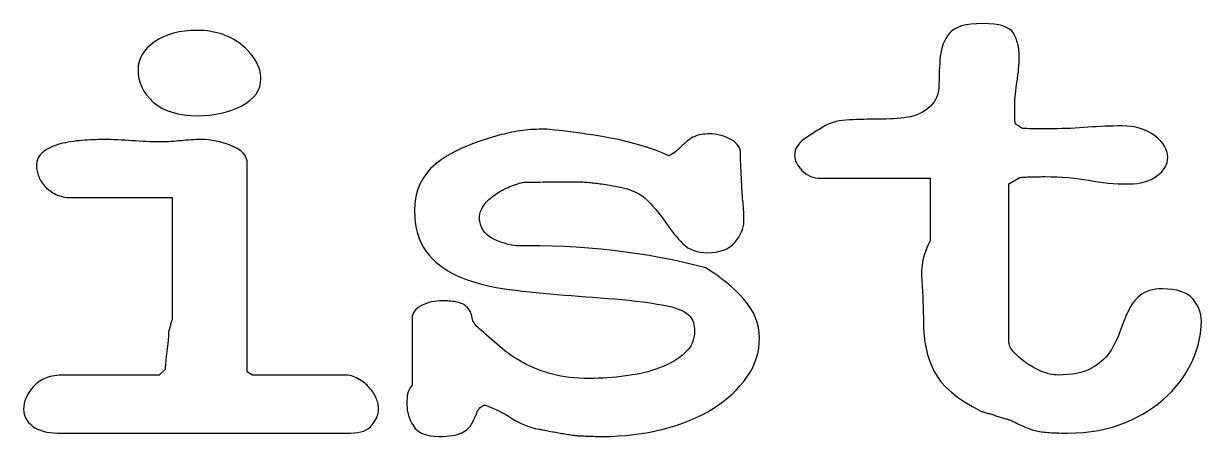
# Model space of a CAD drawing. Header units: metres. Extents: x 0 to 202, y -5 to 18.
# Drawn here: x 105.1 to 156.8, y 0 to 18.1 of the extents above; entities that cross this region are included whole.
import ezdxf

# ---------------------------------------------------------------- set-up
doc = ezdxf.new("R2010")
doc.units = ezdxf.units.M

msp = doc.modelspace()

# ---------------------------------------------------------------- linework, layer by layer
at = {"linetype": 'CONTINUOUS'}
for points in [[(144.6, 5.029687), (144.6, 5.029687), (144.607471, 4.724927), (144.629883, 4.429395), (144.667236, 4.143091), (144.719531, 3.866016), (144.786768, 3.598169), (144.868945, 3.339551), (144.966064, 3.090161), (145.078125, 2.85), (145.078125, 2.85), (145.214722, 2.616797), (145.385449, 2.388281), (145.590308, 2.164453), (145.829297, 1.945312), (146.102417, 1.730859), (146.409668, 1.521094), (146.75105, 1.316016), (147.126563, 1.115625), (147.126563, 1.115625), (147.138336, 1.109344), (147.154907, 1.102222), (147.176276, 1.094257), (147.202441, 1.085449), (147.233405, 1.0758), (147.269165, 1.065308), (147.309723, 1.053973), (147.355078, 1.041797), (147.355078, 1.041797), (147.402832, 1.029016), (147.450586, 1.015869), (147.49834, 1.002356), (147.546094, 0.988477), (147.593848, 0.974231), (147.641602, 0.959619), (147.689355, 0.944641), (147.737109, 0.929297), (147.737109, 0.929297), (147.784882, 0.913788), (147.83269, 0.898315), (147.880536, 0.88288), (147.928418, 0.86748), (147.976337, 0.852118), (148.024292, 0.836792), (148.072284, 0.821503), (148.120313, 0.80625), (148.120313, 0.80625), (148.165942, 0.791968), (148.206738, 0.77959), (148.2427, 0.769116), (148.273828, 0.760547), (148.300122, 0.753882), (148.321582, 0.749121), (148.338208, 0.746265), (148.35, 0.745312), (148.35, 0.745312), (148.451642, 0.696881), (148.547974, 0.651196), (148.638995, 0.608258), (148.724707, 0.568066), (148.805109, 0.530621), (148.8802, 0.495923), (148.949982, 0.463971), (149.014453, 0.434766), (149.014453, 0.434766), (149.076251, 0.407703), (149.138013, 0.382178), (149.199738, 0.358191), (149.261426, 0.335742), (149.323077, 0.314832), (149.384692, 0.295459), (149.446271, 0.277625), (149.507812, 0.261328), (149.507812, 0.261328), (149.570251, 0.246387), (149.634521, 0.232617), (149.700623, 0.22002), (149.768555, 0.208594), (149.838318, 0.19834), (149.909912, 0.189258), (149.983337, 0.181348), (150.058594, 0.174609), (150.058594, 0.174609), (150.138867, 0.168842), (150.227344, 0.163843), (150.324023, 0.159613), (150.428906, 0.156152), (150.541992, 0.153461), (150.663281, 0.151538), (150.792773, 0.150385), (150.930469, 0.15), (150.930469, 0.15), (151.286041, 0.157233), (151.630884, 0.178931), (151.964996, 0.215094), (152.288379, 0.265723), (152.601031, 0.330817), (152.902954, 0.410376), (153.194147, 0.504401), (153.474609, 0.612891), (153.474609, 0.612891), (153.744067, 0.732513), (154.002246, 0.859937), (154.249146, 0.99516), (154.484766, 1.138184), (154.709106, 1.289008), (154.922168, 1.447632), (155.12395, 1.614056), (155.314453, 1.788281), (155.314453, 1.788281), (155.493695, 1.968823), (155.661694, 2.154199), (155.818451, 2.344409), (155.963965, 2.539453), (156.098236, 2.739331), (156.221265, 2.944043), (156.333051, 3.153589), (156.433594, 3.367969), (156.433594, 3.367969), (156.522583, 3.584363), (156.599707, 3.799951), (156.664966, 4.014734), (156.718359, 4.228711), (156.759888, 4.441882), (156.789551, 4.654248), (156.807349, 4.865808), (156.813281, 5.076562), (156.813281, 5.076562), (156.807349, 5.205469), (156.789551, 5.332031), (156.759888, 5.45625), (156.718359, 5.578125), (156.664966, 5.697656), (156.599707, 5.814844), (156.522583, 5.929688), (156.433594, 6.042187), (156.433594, 6.042187), (156.32981, 6.146558), (156.208301, 6.237012), (156.069067, 6.31355), (155.912109, 6.376172), (155.737427, 6.424878), (155.54502, 6.459668), (155.334888, 6.480542), (155.107031, 6.4875), (155.107031, 6.4875), (154.950092, 6.483051), (154.80271, 6.469702), (154.664886, 6.447455), (154.536621, 6.416309), (154.417914, 6.376263), (154.308765, 6.327319), (154.209174, 6.269476), (154.119141, 6.202734), (154.119141, 6.202734), (154.036249, 6.129419), (153.958081, 6.051855), (153.884637, 5.970044), (153.815918, 5.883984), (153.751923, 5.793677), (153.692651, 5.699121), (153.638104, 5.600317), (153.588281, 5.497266), (153.588281, 5.497266), (153.541113, 5.391119), (153.494531, 5.283032), (153.448535, 5.173004), (153.403125, 5.061035), (153.358301, 4.947125), (153.314063, 4.831274), (153.27041, 4.713483), (153.227344, 4.59375), (153.227344, 4.59375), (153.182794, 4.474017), (153.134692, 4.356226), (153.083038, 4.240375), (153.027832, 4.126465), (152.969073, 4.014496), (152.906763, 3.904468), (152.8409, 3.796381), (152.771484, 3.690234), (152.771484, 3.690234), (152.696448, 3.587183), (152.613721, 3.488379), (152.523303, 3.393823), (152.425195, 3.303516), (152.319397, 3.217456), (152.205908, 3.135645), (152.084729, 3.058081), (151.955859, 2.984766), (151.955859, 2.984766), (151.817194, 2.918024), (151.666626, 2.860181), (151.504156, 2.811237), (151.329785, 2.771191), (151.143512, 2.740045), (150.945337, 2.717798), (150.73526, 2.704449), (150.513281, 2.7), (150.513281, 2.7), (150.427698, 2.702527), (150.340869, 2.710107), (150.252795, 2.722742), (150.163477, 2.74043), (150.072913, 2.763171), (149.981104, 2.790967), (149.888049, 2.823816), (149.79375, 2.861719), (149.79375, 2.861719), (149.699707, 2.903137), (149.607422, 2.946533), (149.516895, 2.991907), (149.428125, 3.039258), (149.341113, 3.088586), (149.255859, 3.139893), (149.172363, 3.193176), (149.090625, 3.248437), (149.090625, 3.248437), (149.01156, 3.305054), (148.936084, 3.362402), (148.864197, 3.420483), (148.795898, 3.479297), (148.731189, 3.538843), (148.670068, 3.599121), (148.612537, 3.660132), (148.558594, 3.721875), (148.558594, 3.721875), (148.509705, 3.783215), (148.467334, 3.843018), (148.431482, 3.901282), (148.402148, 3.958008), (148.379333, 4.013196), (148.363037, 4.066846), (148.353259, 4.118958), (148.35, 4.169531), (148.35, 11.1), (148.807031, 11.371875), (148.807031, 11.371875), (148.822632, 11.37757), (148.850684, 11.382935), (148.891187, 11.38797), (148.944141, 11.392676), (149.009546, 11.397052), (149.087402, 11.401099), (149.17771, 11.404816), (149.280469, 11.408203), (149.280469, 11.408203), (149.386194, 11.411224), (149.4854, 11.413843), (149.578088, 11.416058), (149.664258, 11.417871), (149.743909, 11.419281), (149.817041, 11.420288), (149.883655, 11.420892), (149.94375, 11.421094), (149.94375, 11.421094), (150.214673, 11.418585), (150.47666, 11.41106), (150.729712, 11.398517), (150.973828, 11.380957), (151.209009, 11.35838), (151.435254, 11.330786), (151.652563, 11.298175), (151.860937, 11.260547), (151.860937, 11.260547), (152.066931, 11.222919), (152.2771, 11.190308), (152.491443, 11.162714), (152.709961, 11.140137), (152.932654, 11.122577), (153.159521, 11.110034), (153.390564, 11.102509), (153.625781, 11.1), (153.625781, 11.1), (153.811176, 11.105457), (153.987671, 11.121826), (154.155267, 11.149109), (154.313965, 11.187305), (154.463763, 11.236414), (154.604663, 11.296436), (154.736664, 11.367371), (154.859766, 11.449219), (154.859766, 11.449219), (154.971002, 11.538574), (155.067407, 11.632031), (155.148981, 11.72959), (155.215723, 11.83125), (155.267633, 11.937012), (155.304712, 12.046875), (155.326959, 12.16084), (155.334375, 12.278906), (155.334375, 12.278906), (155.325476, 12.403784), (155.298779, 12.526465), (155.254285, 12.646948), (155.191992, 12.765234), (155.111902, 12.881323), (155.014014, 12.995215), (154.898328, 13.106909), (154.764844, 13.216406), (154.764844, 13.216406), (154.6177, 13.31803), (154.461035, 13.406104), (154.294849, 13.480627), (154.119141, 13.541602), (153.933911, 13.589026), (153.73916, 13.6229), (153.534888, 13.643225), (153.321094, 13.65), (153.321094, 13.65), (153.132092, 13.64903), (152.943604, 13.646118), (152.755627, 13.641266), (152.568164, 13.634473), (152.381213, 13.625739), (152.194775, 13.615063), (152.00885, 13.602448), (151.823438, 13.587891), (151.823438, 13.587891), (151.637402, 13.573334), (151.449609, 13.560718), (151.260059, 13.550043), (151.06875, 13.541309), (150.875684, 13.534515), (150.680859, 13.529663), (150.484277, 13.526752), (150.285937, 13.525781), (150.285937, 13.525781), (150.206763, 13.525781), (150.12041, 13.525781), (150.02688, 13.525781), (149.926172, 13.525781), (149.818286, 13.525781), (149.703223, 13.525781), (149.580981, 13.525781), (149.451562, 13.525781), (149.451562, 13.525781), (149.335071, 13.526184), (149.232861, 13.527393), (149.144934, 13.529407), (149.071289, 13.532227), (149.011926, 13.535852), (148.966846, 13.540283), (148.936047, 13.54552), (148.919531, 13.551562), (148.654687, 13.722656), (148.654687, 13.722656), (148.645898, 13.733276), (148.638281, 13.752246), (148.631836, 13.779565), (148.626563, 13.815234), (148.622461, 13.859253), (148.619531, 13.911621), (148.617773, 13.972339), (148.617188, 14.041406), (148.617188, 14.041406), (148.617188, 14.112378), (148.617188, 14.178809), (148.617188, 14.240698), (148.617188, 14.298047), (148.617188, 14.350854), (148.617188, 14.399121), (148.617188, 14.442847), (148.617188, 14.482031), (148.617188, 14.482031), (148.618671, 14.627765), (148.62312, 14.771997), (148.630536, 14.914728), (148.640918, 15.055957), (148.654266, 15.195685), (148.670581, 15.333911), (148.689862, 15.470636), (148.712109, 15.605859), (148.712109, 15.605859), (148.734357, 15.740717), (148.753638, 15.876343), (148.769952, 16.012738), (148.783301, 16.149902), (148.793683, 16.287836), (148.801099, 16.426538), (148.805548, 16.56601), (148.807031, 16.70625), (148.807031, 16.70625), (148.803168, 16.850812), (148.791577, 16.990356), (148.77226, 17.124884), (148.745215, 17.254395), (148.710443, 17.378888), (148.667944, 17.498364), (148.617719, 17.612823), (148.559766, 17.722266), (148.559766, 17.722266), (148.484418, 17.822516), (148.382007, 17.909399), (148.252533, 17.982916), (148.095996, 18.043066), (147.912396, 18.08985), (147.701733, 18.123267), (147.464008, 18.143317), (147.199219, 18.15), (147.199219, 18.15), (146.933459, 18.143317), (146.69165, 18.123267), (146.473792, 18.08985), (146.279883, 18.043066), (146.109924, 17.982916), (145.963916, 17.909399), (145.841858, 17.822516), (145.74375, 17.722266), (145.74375, 17.722266), (145.662103, 17.61264), (145.589429, 17.497632), (145.525726, 17.37724), (145.470996, 17.251465), (145.425238, 17.120306), (145.388452, 16.983765), (145.360638, 16.84184), (145.341797, 16.694531), (145.341797, 16.694531), (145.328339, 16.544385), (145.316675, 16.393945), (145.306805, 16.243213), (145.29873, 16.092187), (145.29245, 15.940869), (145.287964, 15.789258), (145.285272, 15.637354), (145.284375, 15.485156), (145.284375, 15.485156), (145.278369, 15.336035), (145.260352, 15.194531), (145.230322, 15.060645), (145.188281, 14.934375), (145.134229, 14.815723), (145.068164, 14.704687), (144.990088, 14.60127), (144.9, 14.505469), (144.9, 14.505469), (144.79303, 14.412396), (144.680713, 14.328882), (144.563049, 14.254926), (144.440039, 14.190527), (144.311682, 14.135687), (144.177979, 14.090405), (144.038928, 14.054681), (143.894531, 14.028516), (143.894531, 14.028516), (143.745996, 14.008466), (143.594531, 13.991089), (143.440137, 13.976385), (143.282813, 13.964355), (143.122559, 13.954999), (142.959375, 13.948315), (142.793262, 13.944305), (142.624219, 13.942969), (142.624219, 13.942969), (142.46283, 13.942584), (142.3021, 13.941431), (142.142029, 13.939508), (141.982617, 13.936816), (141.823865, 13.933356), (141.665771, 13.929126), (141.508337, 13.924127), (141.351562, 13.918359), (141.351562, 13.918359), (141.197791, 13.908783), (141.049365, 13.892358), (140.906287, 13.869086), (140.768555, 13.838965), (140.636169, 13.801996), (140.509131, 13.758179), (140.387439, 13.707513), (140.271094, 13.65), (140.271094, 13.65), (140.157166, 13.581628), (140.043896, 13.512451), (139.931287, 13.442468), (139.819336, 13.37168), (139.708044, 13.300085), (139.597412, 13.227686), (139.487439, 13.15448), (139.378125, 13.080469), (139.378125, 13.080469), (139.275952, 13.003748), (139.187402, 12.922412), (139.112476, 12.836462), (139.051172, 12.745898), (139.003491, 12.65072), (138.969434, 12.550928), (138.948999, 12.446521), (138.942187, 12.3375), (138.942187, 12.3375), (138.947223, 12.262317), (138.962329, 12.185596), (138.987506, 12.107336), (139.022754, 12.027539), (139.068073, 11.946204), (139.123462, 11.86333), (139.188922, 11.778918), (139.264453, 11.692969), (139.264453, 11.692969), (139.348297, 11.61167), (139.438696, 11.541211), (139.535651, 11.481592), (139.63916, 11.432812), (139.749225, 11.394873), (139.865845, 11.367773), (139.98902, 11.351514), (140.11875, 11.346094), (144.9, 11.346094), (144.9, 8.596875), (144.9, 8.596875), (144.795172, 8.39046), (144.70686, 8.1802), (144.635065, 7.966095), (144.579785, 7.748145), (144.541022, 7.526349), (144.518774, 7.300708), (144.513043, 7.071222), (144.523828, 6.837891), (144.523828, 6.837891), (144.541681, 6.60379), (144.557153, 6.371997), (144.570245, 6.142511), (144.580957, 5.915332), (144.589288, 5.69046), (144.595239, 5.467896), (144.59881, 5.247638), (144.6, 5.029687)], [(110.1, 16.125), (110.1, 16.125), (110.110474, 15.922266), (110.141895, 15.726562), (110.194263, 15.537891), (110.267578, 15.35625), (110.361841, 15.181641), (110.477051, 15.014062), (110.613208, 14.853516), (110.770313, 14.7), (110.770313, 14.7), (110.947742, 14.559375), (111.144873, 14.4375), (111.361707, 14.334375), (111.598242, 14.25), (111.85448, 14.184375), (112.13042, 14.1375), (112.426062, 14.109375), (112.741406, 14.1), (112.741406, 14.1), (113.006158, 14.10683), (113.263696, 14.127319), (113.51402, 14.161469), (113.757129, 14.209277), (113.993024, 14.270746), (114.221704, 14.345874), (114.44317, 14.434662), (114.657422, 14.537109), (114.657422, 14.537109), (114.854901, 14.651276), (115.02605, 14.77522), (115.170868, 14.908942), (115.289355, 15.052441), (115.381512, 15.205719), (115.447339, 15.368774), (115.486835, 15.541608), (115.5, 15.724219), (115.5, 15.724219), (115.496704, 15.817969), (115.486816, 15.911719), (115.470337, 16.005469), (115.447266, 16.099219), (115.417603, 16.192969), (115.381348, 16.286719), (115.338501, 16.380469), (115.289062, 16.474219), (115.289062, 16.474219), (115.233948, 16.566998), (115.174072, 16.657837), (115.109436, 16.746735), (115.040039, 16.833691), (114.965881, 16.918707), (114.886963, 17.001782), (114.803284, 17.082916), (114.714844, 17.162109), (114.714844, 17.162109), (114.621625, 17.238373), (114.523608, 17.310718), (114.420795, 17.379144), (114.313184, 17.443652), (114.200775, 17.504242), (114.083569, 17.560913), (113.961566, 17.613666), (113.834766, 17.6625), (113.834766, 17.6625), (113.704047, 17.706445), (113.570288, 17.744531), (113.43349, 17.776758), (113.293652, 17.803125), (113.150775, 17.823633), (113.004858, 17.838281), (112.855902, 17.84707), (112.703906, 17.85), (112.703906, 17.85), (112.42337, 17.842181), (112.155981, 17.818726), (111.90174, 17.779633), (111.660645, 17.724902), (111.432697, 17.654535), (111.217896, 17.56853), (111.016241, 17.466888), (110.827734, 17.349609), (110.827734, 17.349609), (110.657172, 17.221014), (110.509351, 17.085425), (110.384271, 16.942841), (110.281934, 16.793262), (110.202338, 16.636688), (110.145483, 16.47312), (110.111371, 16.302557), (110.1, 16.125)], [(121.9125, 1.392187), (121.9125, 1.392187), (121.916949, 1.274579), (121.930298, 1.1573), (121.952545, 1.04035), (121.983691, 0.92373), (122.023737, 0.80744), (122.072681, 0.691479), (122.130524, 0.575848), (122.197266, 0.460547), (122.197266, 0.460547), (122.277045, 0.352606), (122.373999, 0.259058), (122.488129, 0.179901), (122.619434, 0.115137), (122.767914, 0.064764), (122.933569, 0.028784), (123.1164, 0.007196), (123.316406, 0), (123.316406, 0), (123.481311, 0.002509), (123.63501, 0.010034), (123.777502, 0.022577), (123.908789, 0.040137), (124.02887, 0.062714), (124.137744, 0.090308), (124.235413, 0.122919), (124.321875, 0.160547), (124.321875, 0.160547), (124.39975, 0.20224), (124.471655, 0.247046), (124.537592, 0.294965), (124.597559, 0.345996), (124.651556, 0.40014), (124.699585, 0.457397), (124.741644, 0.517767), (124.777734, 0.58125), (124.777734, 0.58125), (124.810254, 0.645905), (124.841602, 0.70979), (124.871777, 0.772906), (124.900781, 0.835254), (124.928613, 0.896832), (124.955273, 0.957642), (124.980762, 1.017682), (125.005078, 1.076953), (125.005078, 1.076953), (125.030878, 1.133295), (125.060815, 1.184546), (125.094891, 1.230707), (125.133105, 1.271777), (125.175458, 1.307758), (125.221948, 1.338647), (125.272577, 1.364447), (125.327344, 1.385156), (125.327344, 1.385156), (125.486719, 1.327368), (125.642578, 1.265332), (125.794922, 1.199048), (125.94375, 1.128516), (126.089062, 1.053735), (126.230859, 0.974707), (126.369141, 0.891431), (126.503906, 0.803906), (126.503906, 0.803906), (126.639258, 0.71792), (126.779297, 0.639258), (126.924023, 0.56792), (127.073437, 0.503906), (127.227539, 0.447217), (127.386328, 0.397852), (127.549805, 0.355811), (127.717969, 0.321094), (127.717969, 0.321094), (127.749042, 0.314813), (127.784839, 0.30769), (127.82536, 0.299725), (127.870605, 0.290918), (127.920575, 0.281268), (127.975269, 0.270776), (128.034686, 0.259442), (128.098828, 0.247266), (128.098828, 0.247266), (128.165607, 0.234686), (128.232935, 0.222144), (128.300812, 0.209637), (128.369238, 0.197168), (128.438214, 0.184735), (128.507739, 0.172339), (128.577814, 0.159979), (128.648438, 0.147656), (128.648438, 0.147656), (128.718768, 0.135553), (128.787964, 0.123853), (128.856024, 0.112555), (128.922949, 0.10166), (128.988739, 0.091168), (129.053394, 0.081079), (129.116913, 0.071393), (129.179297, 0.062109), (129.179297, 0.062109), (129.238422, 0.053595), (129.292163, 0.046216), (129.340521, 0.039972), (129.383496, 0.034863), (129.421088, 0.03089), (129.453296, 0.028052), (129.480121, 0.026349), (129.501563, 0.025781), (129.501563, 0.025781), (129.516815, 0.02558), (129.542651, 0.024976), (129.579071, 0.023969), (129.626074, 0.022559), (129.683661, 0.020746), (129.751831, 0.01853), (129.830585, 0.015912), (129.919922, 0.012891), (129.919922, 0.012891), (130.012225, 0.009869), (130.099878, 0.007251), (130.18288, 0.005035), (130.26123, 0.003223), (130.33493, 0.001813), (130.403979, 0.000806), (130.468378, 0.000201), (130.528125, 0), (130.528125, 0), (130.867694, 0.005035), (131.20437, 0.020142), (131.538153, 0.045319), (131.869043, 0.080566), (132.19704, 0.125885), (132.522144, 0.181274), (132.844354, 0.246735), (133.163672, 0.322266), (133.163672, 0.322266), (133.476141, 0.406897), (133.777808, 0.499658), (134.068671, 0.600549), (134.34873, 0.70957), (134.617987, 0.826721), (134.87644, 0.952002), (135.124091, 1.085413), (135.360938, 1.226953), (135.360938, 1.226953), (135.586615, 1.375836), (135.800757, 1.531274), (136.003363, 1.693268), (136.194434, 1.861816), (136.373969, 2.03692), (136.541968, 2.218579), (136.698431, 2.406793), (136.843359, 2.601562), (136.843359, 2.601562), (136.973822, 2.801953), (137.08689, 3.007031), (137.182562, 3.216797), (137.26084, 3.43125), (137.321722, 3.650391), (137.36521, 3.874219), (137.391302, 4.102734), (137.4, 4.335938), (137.4, 4.335938), (137.389197, 4.562897), (137.356787, 4.785571), (137.302771, 5.003961), (137.227148, 5.218066), (137.129919, 5.427887), (137.011084, 5.633423), (136.870642, 5.834674), (136.708594, 6.031641), (136.708594, 6.031641), (136.531348, 6.22359), (136.345313, 6.40979), (136.150488, 6.59024), (135.946875, 6.764941), (135.734473, 6.933893), (135.513281, 7.097095), (135.283301, 7.254547), (135.044531, 7.40625), (135.044531, 7.40625), (134.564044, 7.532062), (134.075317, 7.649341), (133.578351, 7.758087), (133.073145, 7.858301), (132.559698, 7.949982), (132.038013, 8.03313), (131.508087, 8.107745), (130.969922, 8.173828), (130.969922, 8.173828), (130.428827, 8.231012), (129.890112, 8.278931), (129.353778, 8.317584), (128.819824, 8.346973), (128.288251, 8.367096), (127.759058, 8.377954), (127.232245, 8.379547), (126.707813, 8.371875), (126.707813, 8.371875), (126.525861, 8.40564), (126.353833, 8.444824), (126.19173, 8.489429), (126.039551, 8.539453), (125.897296, 8.594897), (125.764966, 8.655762), (125.64256, 8.722046), (125.530078, 8.79375), (125.530078, 8.79375), (125.429279, 8.872412), (125.341919, 8.95957), (125.267999, 9.055225), (125.20752, 9.159375), (125.16048, 9.272021), (125.12688, 9.393164), (125.10672, 9.522803), (125.1, 9.660937), (125.1, 9.660937), (125.102673, 9.716986), (125.110693, 9.773804), (125.12406, 9.83139), (125.142773, 9.889746), (125.166833, 9.948871), (125.19624, 10.008765), (125.230994, 10.069427), (125.271094, 10.130859), (125.271094, 10.130859), (125.315643, 10.192108), (125.363745, 10.252222), (125.415399, 10.3112), (125.470605, 10.369043), (125.529364, 10.425751), (125.591675, 10.481323), (125.657538, 10.53576), (125.726953, 10.589062), (125.726953, 10.589062), (125.799023, 10.640826), (125.872852, 10.690649), (125.948437, 10.738531), (126.025781, 10.784473), (126.104883, 10.828473), (126.185742, 10.870532), (126.268359, 10.910651), (126.352734, 10.948828), (126.352734, 10.948828), (126.438007, 10.984882), (126.523315, 11.018628), (126.608661, 11.050067), (126.694043, 11.079199), (126.779462, 11.106024), (126.864917, 11.130542), (126.950409, 11.152753), (127.035938, 11.172656), (127.035938, 11.172656), (127.088745, 11.172839), (127.152246, 11.173389), (127.22644, 11.174304), (127.311328, 11.175586), (127.406909, 11.177234), (127.513184, 11.179248), (127.630151, 11.181628), (127.757812, 11.184375), (127.757812, 11.184375), (127.884851, 11.187122), (127.999951, 11.189502), (128.103113, 11.191516), (128.194336, 11.193164), (128.273621, 11.194446), (128.340967, 11.195361), (128.396375, 11.195911), (128.439844, 11.196094), (128.439844, 11.196094), (128.569299, 11.196094), (128.69165, 11.196094), (128.806897, 11.196094), (128.915039, 11.196094), (129.016077, 11.196094), (129.11001, 11.196094), (129.196838, 11.196094), (129.276563, 11.196094), (129.276563, 11.196094), (129.351581, 11.195709), (129.425464, 11.194556), (129.498212, 11.192633), (129.569824, 11.189941), (129.640302, 11.186481), (129.709644, 11.182251), (129.77785, 11.177252), (129.844922, 11.171484), (129.844922, 11.171484), (129.911719, 11.165131), (129.979102, 11.158374), (130.04707, 11.151215), (130.115625, 11.143652), (130.184766, 11.135687), (130.254492, 11.127319), (130.324805, 11.118549), (130.395703, 11.109375), (130.395703, 11.109375), (130.470721, 11.099048), (130.553394, 11.086816), (130.643719, 11.072681), (130.741699, 11.056641), (130.847333, 11.038696), (130.96062, 11.018848), (131.081561, 10.997095), (131.210156, 10.973437), (131.210156, 10.973437), (131.413367, 10.93147), (131.604639, 10.879395), (131.783972, 10.817212), (131.951367, 10.744922), (132.106824, 10.662524), (132.250342, 10.57002), (132.381921, 10.467407), (132.501563, 10.354688), (132.501563, 10.354688), (132.613477, 10.236346), (132.721875, 10.11687), (132.826758, 9.996259), (132.928125, 9.874512), (133.025977, 9.75163), (133.120313, 9.627612), (133.211133, 9.50246), (133.298438, 9.376172), (133.298438, 9.376172), (133.384863, 9.251038), (133.473047, 9.129346), (133.562988, 9.011096), (133.654687, 8.896289), (133.748145, 8.784924), (133.843359, 8.677002), (133.940332, 8.572522), (134.039062, 8.471484), (134.039062, 8.471484), (134.143103, 8.378375), (134.256006, 8.297681), (134.377771, 8.229401), (134.508398, 8.173535), (134.647888, 8.130084), (134.79624, 8.099048), (134.953455, 8.080426), (135.119531, 8.074219), (135.119531, 8.074219), (135.312524, 8.081378), (135.493066, 8.102856), (135.661157, 8.138654), (135.816797, 8.18877), (135.959985, 8.253204), (136.090723, 8.331958), (136.209009, 8.425031), (136.314844, 8.532422), (136.314844, 8.532422), (136.408228, 8.646808), (136.48916, 8.760864), (136.557642, 8.874591), (136.613672, 8.987988), (136.657251, 9.101056), (136.688379, 9.213794), (136.707056, 9.326202), (136.713281, 9.438281), (136.713281, 9.735938), (136.713281, 9.735938), (136.712695, 9.77655), (136.710938, 9.824561), (136.708008, 9.879968), (136.703906, 9.942773), (136.698633, 10.012976), (136.692187, 10.090576), (136.68457, 10.175574), (136.675781, 10.267969), (136.675781, 10.267969), (136.666699, 10.364813), (136.658203, 10.463159), (136.650293, 10.563007), (136.642969, 10.664355), (136.63623, 10.767206), (136.630078, 10.871558), (136.624512, 10.977411), (136.619531, 11.084766), (136.619531, 11.084766), (136.614825, 11.19212), (136.610083, 11.297974), (136.605304, 11.402325), (136.600488, 11.505176), (136.595636, 11.606525), (136.590747, 11.706372), (136.585822, 11.804718), (136.580859, 11.901563), (136.580859, 11.901563), (136.57619, 11.993994), (136.572144, 12.079102), (136.568719, 12.156885), (136.565918, 12.227344), (136.563739, 12.290479), (136.562183, 12.346289), (136.561249, 12.394775), (136.560937, 12.435937), (136.560937, 12.435937), (136.563446, 12.521283), (136.55105, 12.603882), (136.523749, 12.683734), (136.481543, 12.76084), (136.424432, 12.835199), (136.352417, 12.906812), (136.265497, 12.975677), (136.163672, 13.041797), (136.163672, 13.041797), (136.052948, 13.102496), (135.939331, 13.155103), (135.822821, 13.199615), (135.703418, 13.236035), (135.581122, 13.264362), (135.455933, 13.284595), (135.32785, 13.296735), (135.196875, 13.300781), (135.196875, 13.300781), (135.104315, 13.299243), (135.016479, 13.294629), (134.933368, 13.286938), (134.85498, 13.276172), (134.781317, 13.262329), (134.712378, 13.24541), (134.648163, 13.225415), (134.588672, 13.202344), (134.588672, 13.202344), (134.532458, 13.176947), (134.478076, 13.149976), (134.425525, 13.121429), (134.374805, 13.091309), (134.325916, 13.059613), (134.278857, 13.026343), (134.23363, 12.991498), (134.190234, 12.955078), (134.190234, 12.955078), (134.147736, 12.917487), (134.1052, 12.879126), (134.062628, 12.839996), (134.02002, 12.800098), (133.977374, 12.75943), (133.934692, 12.717993), (133.891974, 12.675787), (133.849219, 12.632812), (133.849219, 12.632812), (133.804944, 12.590222), (133.757666, 12.54917), (133.707385, 12.509656), (133.654102, 12.47168), (133.597815, 12.435242), (133.538525, 12.400342), (133.476233, 12.36698), (133.410937, 12.335156), (133.410937, 12.335156), (133.122272, 12.461169), (132.824634, 12.579053), (132.518024, 12.688806), (132.202441, 12.79043), (131.877887, 12.883923), (131.54436, 12.969287), (131.201862, 13.046521), (130.850391, 13.115625), (130.850391, 13.115625), (130.495331, 13.17854), (130.142065, 13.237207), (129.790594, 13.291626), (129.440918, 13.341797), (129.093036, 13.38772), (128.746948, 13.429395), (128.402655, 13.466821), (128.060156, 13.5), (127.720313, 13.5), (127.720313, 13.5), (127.596991, 13.498663), (127.474292, 13.494653), (127.352216, 13.48797), (127.230762, 13.478613), (127.10993, 13.466583), (126.989722, 13.45188), (126.870135, 13.434503), (126.751172, 13.414453), (126.751172, 13.414453), (126.633417, 13.392535), (126.517456, 13.369556), (126.40329, 13.345514), (126.290918, 13.32041), (126.180341, 13.294244), (126.071558, 13.267017), (125.964569, 13.238727), (125.859375, 13.209375), (125.859375, 13.209375), (125.430267, 13.083893), (125.02771, 12.950024), (124.651703, 12.80777), (124.302246, 12.657129), (123.97934, 12.498102), (123.682983, 12.330688), (123.413177, 12.154889), (123.169922, 11.970703), (123.169922, 11.970703), (122.954315, 11.773993), (122.767456, 11.56062), (122.609344, 11.330585), (122.47998, 11.083887), (122.379364, 10.820526), (122.307495, 10.540503), (122.264374, 10.243817), (122.25, 9.930469), (122.25, 9.930469), (122.257965, 9.658374), (122.28186, 9.399902), (122.321686, 9.155054), (122.377441, 8.923828), (122.449127, 8.706226), (122.536743, 8.502246), (122.640289, 8.31189), (122.759766, 8.135156), (122.759766, 8.135156), (122.892499, 7.969775), (123.035815, 7.813477), (123.189716, 7.66626), (123.354199, 7.528125), (123.529266, 7.399072), (123.714917, 7.279102), (123.911151, 7.168213), (124.117969, 7.066406), (124.117969, 7.066406), (124.334802, 6.972565), (124.561084, 6.885571), (124.796814, 6.805426), (125.041992, 6.732129), (125.296619, 6.66568), (125.560693, 6.606079), (125.834216, 6.553326), (126.117188, 6.507422), (126.117188, 6.507422), (126.406366, 6.466077), (126.698511, 6.427002), (126.993622, 6.390198), (127.291699, 6.355664), (127.592743, 6.323401), (127.896753, 6.293408), (128.203729, 6.265686), (128.513672, 6.240234), (128.513672, 6.240234), (128.825665, 6.215918), (129.138794, 6.191602), (129.453058, 6.167285), (129.768457, 6.142969), (130.084991, 6.118652), (130.402661, 6.094336), (130.721466, 6.07002), (131.041406, 6.045703), (131.041406, 6.045703), (131.360156, 6.019135), (131.675391, 5.988062), (131.987109, 5.952484), (132.295313, 5.912402), (132.6, 5.867816), (132.901172, 5.818726), (133.198828, 5.765131), (133.492969, 5.707031), (133.492969, 5.707031), (133.646722, 5.663141), (133.78689, 5.617017), (133.91347, 5.568658), (134.026465, 5.518066), (134.125873, 5.46524), (134.211694, 5.410181), (134.283929, 5.352887), (134.342578, 5.293359), (134.342578, 5.293359), (134.391193, 5.23006), (134.433325, 5.16145), (134.468976, 5.087531), (134.498145, 5.008301), (134.520831, 4.923761), (134.537036, 4.833911), (134.546759, 4.738751), (134.55, 4.638281), (134.55, 4.638281), (134.54317, 4.495239), (134.522681, 4.35791), (134.488531, 4.226294), (134.440723, 4.100391), (134.379254, 3.9802), (134.304126, 3.865723), (134.215338, 3.756958), (134.112891, 3.653906), (134.112891, 3.653906), (134.000079, 3.556183), (133.8802, 3.463403), (133.753253, 3.375568), (133.619238, 3.292676), (133.478156, 3.214728), (133.330005, 3.141724), (133.174786, 3.073663), (133.0125, 3.010547), (133.0125, 3.010547), (132.844281, 2.95199), (132.671265, 2.897607), (132.493451, 2.8474), (132.31084, 2.801367), (132.123431, 2.759509), (131.931226, 2.721826), (131.734222, 2.688318), (131.532422, 2.658984), (131.532422, 2.658984), (131.328534, 2.633441), (131.125269, 2.611304), (130.922626, 2.592572), (130.720605, 2.577246), (130.519208, 2.565326), (130.318433, 2.556812), (130.11828, 2.551703), (129.91875, 2.55), (129.91875, 2.55), (129.694647, 2.552893), (129.477026, 2.561572), (129.265887, 2.576038), (129.06123, 2.596289), (128.863055, 2.622327), (128.671362, 2.65415), (128.486151, 2.69176), (128.307422, 2.735156), (128.307422, 2.735156), (128.134003, 2.783386), (127.964722, 2.835498), (127.799579, 2.891492), (127.638574, 2.951367), (127.481708, 3.015125), (127.328979, 3.082764), (127.180389, 3.154285), (127.035938, 3.229687), (127.035938, 3.229687), (126.895038, 3.308588), (126.757104, 3.390601), (126.622137, 3.475726), (126.490137, 3.563965), (126.361102, 3.655316), (126.235034, 3.74978), (126.111932, 3.847357), (125.991797, 3.948047), (125.991797, 3.948047), (125.87287, 4.050861), (125.753394, 4.15481), (125.633368, 4.259894), (125.512793, 4.366113), (125.391669, 4.473468), (125.269995, 4.581958), (125.147772, 4.691583), (125.025, 4.802344), (125.025, 4.802344), (124.971112, 4.852936), (124.92312, 4.906274), (124.881024, 4.96236), (124.844824, 5.021191), (124.81452, 5.08277), (124.790112, 5.147095), (124.7716, 5.214166), (124.758984, 5.283984), (124.758984, 5.283984), (124.745782, 5.353802), (124.725513, 5.420874), (124.698175, 5.485199), (124.66377, 5.546777), (124.622296, 5.605609), (124.573755, 5.661694), (124.518146, 5.715033), (124.455469, 5.765625), (124.455469, 5.765625), (124.406525, 5.795325), (124.354614, 5.822314), (124.299738, 5.846594), (124.241895, 5.868164), (124.181085, 5.887024), (124.11731, 5.903174), (124.050568, 5.916614), (123.980859, 5.927344), (123.980859, 5.927344), (123.910565, 5.936133), (123.842065, 5.94375), (123.77536, 5.950195), (123.710449, 5.955469), (123.647333, 5.95957), (123.586011, 5.9625), (123.526483, 5.964258), (123.46875, 5.964844), (123.46875, 5.964844), (123.346326, 5.961548), (123.226318, 5.95166), (123.108728, 5.935181), (122.993555, 5.912109), (122.880798, 5.882446), (122.770459, 5.846191), (122.662537, 5.803345), (122.557031, 5.753906), (122.557031, 5.753906), (122.459253, 5.699084), (122.374512, 5.640088), (122.302808, 5.576917), (122.244141, 5.50957), (122.198511, 5.438049), (122.165918, 5.362354), (122.146362, 5.282483), (122.139844, 5.198437), (122.139844, 2.261719), (122.139844, 2.261719), (122.095056, 2.196991), (122.055615, 2.135229), (122.021521, 2.076434), (121.992773, 2.020605), (121.969373, 1.967743), (121.951318, 1.917847), (121.938611, 1.870917), (121.93125, 1.826953), (121.93125, 1.826953), (121.926855, 1.78299), (121.923047, 1.73606), (121.919824, 1.686163), (121.917187, 1.633301), (121.915137, 1.577472), (121.913672, 1.518677), (121.912793, 1.456915), (121.9125, 1.392187)], [(105.072656, 1.195312), (105.072656, 1.195312), (105.078882, 1.08891), (105.097559, 0.986499), (105.128687, 0.88808), (105.172266, 0.793652), (105.228296, 0.703217), (105.296777, 0.616772), (105.37771, 0.53432), (105.471094, 0.455859), (105.471094, 0.455859), (105.575134, 0.384174), (105.688037, 0.322046), (105.809802, 0.269476), (105.94043, 0.226465), (106.079919, 0.193011), (106.228271, 0.169116), (106.385486, 0.154779), (106.551563, 0.15), (119.453906, 0.15), (119.453906, 0.15), (119.609418, 0.155585), (119.753687, 0.172339), (119.886713, 0.200262), (120.008496, 0.239355), (120.119037, 0.289618), (120.218335, 0.35105), (120.30639, 0.423651), (120.383203, 0.507422), (120.383203, 0.507422), (120.449945, 0.596759), (120.507788, 0.68606), (120.556732, 0.775323), (120.596777, 0.864551), (120.627924, 0.953741), (120.650171, 1.042896), (120.663519, 1.132013), (120.667969, 1.221094), (120.667969, 1.221094), (120.666486, 1.266833), (120.662036, 1.31499), (120.65462, 1.365564), (120.644238, 1.418555), (120.63089, 1.473962), (120.614575, 1.531787), (120.595294, 1.592029), (120.573047, 1.654688), (120.573047, 1.654688), (120.54754, 1.718152), (120.518481, 1.780811), (120.48587, 1.842664), (120.449707, 1.903711), (120.409991, 1.963953), (120.366724, 2.023389), (120.319904, 2.082019), (120.269531, 2.139844), (120.269531, 2.139844), (120.216193, 2.196259), (120.160474, 2.250659), (120.102374, 2.303046), (120.041895, 2.353418), (119.979034, 2.401776), (119.913794, 2.44812), (119.846173, 2.49245), (119.776172, 2.534766), (119.776172, 2.534766), (119.704083, 2.573492), (119.6302, 2.607056), (119.554523, 2.635455), (119.477051, 2.658691), (119.397784, 2.676764), (119.316724, 2.689673), (119.233868, 2.697418), (119.149219, 2.7), (115.127344, 2.7), (114.9, 2.847656), (114.9, 11.992969), (114.9, 11.992969), (114.88916, 12.118048), (114.856641, 12.235474), (114.802441, 12.345245), (114.726562, 12.447363), (114.629004, 12.541827), (114.509766, 12.628638), (114.368848, 12.707794), (114.20625, 12.779297), (114.20625, 12.779297), (114.033691, 12.842743), (113.862891, 12.897729), (113.693848, 12.944257), (113.526563, 12.982324), (113.361035, 13.011932), (113.197266, 13.033081), (113.035254, 13.04577), (112.875, 13.05), (112.875, 13.05), (112.762793, 13.049213), (112.651172, 13.046851), (112.540137, 13.042914), (112.429688, 13.037402), (112.319824, 13.030316), (112.210547, 13.021655), (112.101855, 13.01142), (111.99375, 12.999609), (111.99375, 12.999609), (111.885535, 12.987799), (111.776514, 12.977563), (111.666687, 12.968903), (111.556055, 12.961816), (111.444617, 12.956305), (111.332373, 12.952368), (111.219324, 12.950006), (111.105469, 12.949219), (111.105469, 12.949219), (110.944629, 12.950006), (110.784375, 12.952368), (110.624707, 12.956305), (110.465625, 12.961816), (110.307129, 12.968903), (110.149219, 12.977563), (109.991895, 12.987799), (109.835156, 12.999609), (109.835156, 12.999609), (109.678418, 13.01142), (109.521094, 13.021655), (109.363184, 13.030316), (109.204688, 13.037402), (109.045605, 13.042914), (108.885938, 13.046851), (108.725684, 13.049213), (108.564844, 13.05), (108.564844, 13.05), (108.458514, 13.049396), (108.349292, 13.047583), (108.237177, 13.044562), (108.122168, 13.040332), (108.004266, 13.034894), (107.883472, 13.028247), (107.759784, 13.020392), (107.633203, 13.011328), (107.633203, 13.011328), (107.506366, 13.00047), (107.381909, 12.987231), (107.259833, 12.971613), (107.140137, 12.953613), (107.022821, 12.933234), (106.907886, 12.910474), (106.795331, 12.885333), (106.685156, 12.857812), (106.685156, 12.857812), (106.578241, 12.827325), (106.475464, 12.793286), (106.376825, 12.755695), (106.282324, 12.714551), (106.191962, 12.669855), (106.105737, 12.621606), (106.023651, 12.569806), (105.945703, 12.514453), (105.945703, 12.514453), (105.874567, 12.454523), (105.812915, 12.388989), (105.760748, 12.317853), (105.718066, 12.241113), (105.684869, 12.158771), (105.661157, 12.070825), (105.64693, 11.977277), (105.642188, 11.878125), (105.642188, 11.878125), (105.643671, 11.826013), (105.64812, 11.772803), (105.655536, 11.718494), (105.665918, 11.663086), (105.679266, 11.60658), (105.695581, 11.548975), (105.714862, 11.490271), (105.737109, 11.430469), (105.737109, 11.430469), (105.762323, 11.370703), (105.790503, 11.312109), (105.821649, 11.254687), (105.855762, 11.198438), (105.892841, 11.143359), (105.932886, 11.089453), (105.975897, 11.036719), (106.021875, 10.985156), (106.021875, 10.985156), (106.070819, 10.935168), (106.122729, 10.887158), (106.177606, 10.841125), (106.235449, 10.79707), (106.296259, 10.754993), (106.360034, 10.714893), (106.426776, 10.67677), (106.496484, 10.640625), (106.496484, 10.640625), (106.569122, 10.607666), (106.644653, 10.579102), (106.723077, 10.554932), (106.804395, 10.535156), (106.888605, 10.519775), (106.975708, 10.508789), (107.065704, 10.502197), (107.158594, 10.5), (111.6, 10.5), (111.6, 5.130469), (111.6, 5.130469), (111.590607, 5.115894), (111.581177, 5.096777), (111.57171, 5.07312), (111.562207, 5.044922), (111.552667, 5.012183), (111.543091, 4.974902), (111.533478, 4.933081), (111.523828, 4.886719), (111.523828, 4.886719), (111.514178, 4.840356), (111.504565, 4.798535), (111.494989, 4.761255), (111.485449, 4.728516), (111.475946, 4.700317), (111.466479, 4.67666), (111.45705, 4.657544), (111.447656, 4.642969), (111.447656, 4.642969), (111.447363, 4.616656), (111.446484, 4.585767), (111.44502, 4.550299), (111.442969, 4.510254), (111.440332, 4.465631), (111.437109, 4.416431), (111.433301, 4.362653), (111.428906, 4.304297), (111.428906, 4.304297), (111.423926, 4.24325), (111.418359, 4.181396), (111.412207, 4.118738), (111.405469, 4.055273), (111.398145, 3.991003), (111.390234, 3.925928), (111.381738, 3.860046), (111.372656, 3.793359), (111.372656, 3.793359), (111.363556, 3.726672), (111.355005, 3.660791), (111.347003, 3.595715), (111.339551, 3.531445), (111.332648, 3.467981), (111.326294, 3.405322), (111.32049, 3.343469), (111.315234, 3.282422), (111.315234, 3.282422), (111.310565, 3.224066), (111.306519, 3.170288), (111.303094, 3.121088), (111.300293, 3.076465), (111.298114, 3.03642), (111.296558, 3.000952), (111.295624, 2.970062), (111.295313, 2.94375), (111.030469, 2.7), (106.85625, 2.7), (106.85625, 2.7), (106.635754, 2.692236), (106.430127, 2.668945), (106.239368, 2.630127), (106.063477, 2.575781), (105.902454, 2.505908), (105.756299, 2.420508), (105.625012, 2.31958), (105.508594, 2.203125), (105.508594, 2.203125), (105.406421, 2.078687), (105.317871, 1.953809), (105.242944, 1.828491), (105.181641, 1.702734), (105.13396, 1.576538), (105.099902, 1.449902), (105.079468, 1.322827), (105.072656, 1.195312)]]:
    msp.add_lwpolyline(points, close=True, dxfattribs=at)

doc.saveas('drawing.dxf')
